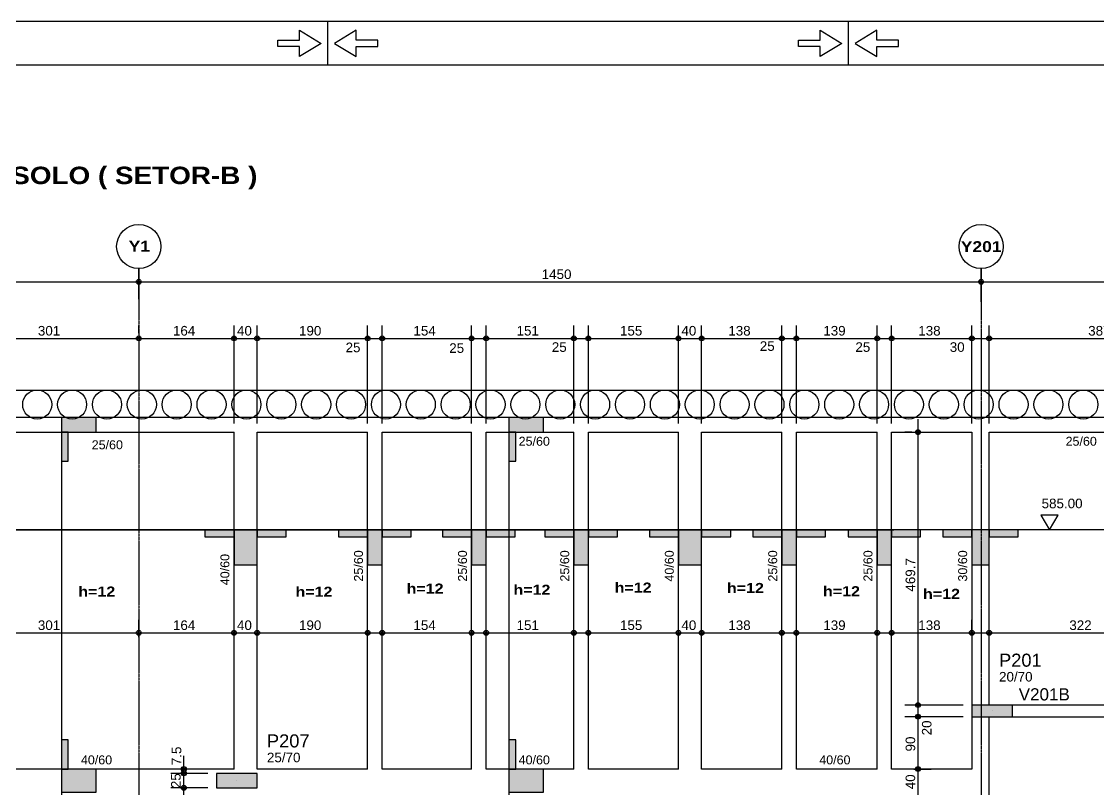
# Model space of a CAD drawing. Extents: x 0 to 13080, y 0 to 6750.
# Drawn here: x 1944 to 3798, y 5429 to 6750 of the extents above; entities that cross this region are included whole.
import ezdxf

# ---------------------------------------------------------------- set-up
doc = ezdxf.new("R2010")
doc.units = 0
doc.header["$MEASUREMENT"] = 0
doc.linetypes.add('ESTILO_TQS_0007', pattern=[2.1, 1.5, -0.2, 0.2, -0.2])
for name, color, linetype in [('MTH-179', 1, 'CONTINUOUS'), ('MTH-202', 1, 'CONTINUOUS'), ('MTH-224', 4, 'CONTINUOUS'), ('MTH-230', 1, 'CONTINUOUS'), ('MTH-242', 1, 'CONTINUOUS'), ('MTH-COTAS7', 31, 'CONTINUOUS'), ('MTH-DIM-PILAR', 3, 'CONTINUOUS'), ('MTH-DIM-VIGA', 3, 'CONTINUOUS'), ('MTH-EIXO-214', 4, 'CONTINUOUS'), ('MTH-EIXO-215', 1, 'CONTINUOUS'), ('MTH-FACE-VIGA', 7, 'CONTINUOUS'), ('MTH-LINHA-SEÇÃO', 16, 'CONTINUOUS'), ('MTH-MARGEM', 5, 'CONTINUOUS'), ('MTH-PILAR-SEGUE', 5, 'CONTINUOUS'), ('MTH-SIMB_COTA', 3, 'CONTINUOUS'), ('MTH-SOMBRA21', 150, 'CONTINUOUS'), ('MTH-SOMBRA25', 253, 'CONTINUOUS'), ('MTH-TIT1-VIGA', 5, 'CONTINUOUS'), ('MTH-TXT', 4, 'CONTINUOUS'), ('MTH-TXT-NEGRITO', 5, 'CONTINUOUS')]:
    doc.layers.add(name, color=color, linetype=linetype)
doc.styles.add('TQS_ARIAL', font='arial.ttf')
doc.styles.add('TQS_ARIAL_BLACK', font='ariblk.ttf')

msp = doc.modelspace()

# ---------------------------------------------------------------- linework, layer by layer
at = {"layer": 'MTH-179', "linetype": 'Continuous'}
for p, q in [((13080.004952, 6750.003475), (0.004952, 6750.003475)), ((2471.254952, 6675.003475), (2471.254952, 6750.003475)), ((3367.504952, 6675.003475), (3367.504952, 6750.003475))]:
    msp.add_line(p, q, dxfattribs=at)
for points in [[(2460.003853, 6712.503475), (2422.503853, 6690.003475), (2422.503853, 6706.878475), (2385.003853, 6706.878475), (2385.003853, 6718.128475), (2422.503853, 6718.128475), (2422.503853, 6735.003475), (2460.003853, 6712.503475)], [(2482.503853, 6712.503475), (2520.003853, 6690.003475), (2520.003853, 6706.878475), (2557.503853, 6706.878475), (2557.503853, 6718.128475), (2520.003853, 6718.128475), (2520.003853, 6735.003475), (2482.503853, 6712.503475)], [(3356.253853, 6712.503475), (3318.753853, 6690.003475), (3318.753853, 6706.878475), (3281.253853, 6706.878475), (3281.253853, 6718.128475), (3318.753853, 6718.128475), (3318.753853, 6735.003475), (3356.253853, 6712.503475)], [(3378.753853, 6712.503475), (3416.253853, 6690.003475), (3416.253853, 6706.878475), (3453.753853, 6706.878475), (3453.753853, 6718.128475), (3416.253853, 6718.128475), (3416.253853, 6735.003475), (3378.753853, 6712.503475)]]:
    msp.add_lwpolyline(points, dxfattribs=at)
at = {"layer": 'MTH-224', "linetype": 'Continuous'}
msp.add_lwpolyline([(3698.835664, 5900.757268), (3713.558168, 5875.257268), (3728.28058, 5900.757268), (3698.835664, 5900.757268)], dxfattribs=at)
at = {"layer": 'MTH-230', "linetype": 'Continuous'}
for centre in [(2145.782195, 6362.951479), (3595.782195, 6362.951479)]:
    msp.add_circle(centre, 38, dxfattribs=at)
at = {"layer": 'MTH-242', "linetype": 'Continuous'}
for p, q in [((3614.783294, 5563.718199), (3614.783294, 5563.718199)), ((3614.783294, 5563.718165), (3614.783294, 5563.718165)), ((2314.783294, 5443.718199), (2314.783294, 5443.718199)), ((2314.783294, 5443.718165), (2314.783294, 5443.718165))]:
    msp.add_line(p, q, dxfattribs=at)
at = {"layer": 'MTH-COTAS7', "linetype": 'Continuous'}
for p, q in [((2145.782195, 6272.284354), (2145.782195, 6324.451479)), ((2145.782195, 6272.284354), (2145.782195, 6324.451479)), ((3595.782195, 6267.73445), (3595.782195, 6324.451479)), ((3595.782195, 6267.73445), (3595.782195, 6324.451479)), ((1263.262717, 6301.951479), (2168.282195, 6301.951479)), ((2123.282195, 6301.951479), (3618.282195, 6301.951479)), ((3573.282195, 6301.951479), (4571.282195, 6301.951479)), ((2145.782195, 6213.757172), (2145.782195, 6227.203221)), ((2145.782195, 6213.757172), (2145.782195, 6227.203221)), ((2309.783294, 6058.395893), (2309.783294, 6227.203221)), ((2309.783294, 6058.395893), (2309.783294, 6227.203221)), ((2349.783294, 6058.395893), (2349.783294, 6227.203221)), ((2349.783294, 6058.395893), (2349.783294, 6227.203221)), ((2539.782865, 6058.395893), (2539.782865, 6227.203221)), ((2539.782865, 6058.395893), (2539.782865, 6227.203221)), ((2564.782865, 6058.395893), (2564.782865, 6227.203221)), ((2564.782865, 6058.395893), (2564.782865, 6227.203221)), ((2718.783294, 6058.395893), (2718.783294, 6227.203221)), ((2718.783294, 6058.395893), (2718.783294, 6227.203221)), ((2743.783294, 6058.395893), (2743.783294, 6227.203221)), ((2743.783294, 6058.395893), (2743.783294, 6227.203221)), ((2894.783294, 6058.395893), (2894.783294, 6227.203221)), ((2894.783294, 6058.395893), (2894.783294, 6227.203221)), ((2919.783294, 6058.395893), (2919.783294, 6227.203221)), ((2919.783294, 6058.395893), (2919.783294, 6227.203221)), ((3074.783294, 6058.395893), (3074.783294, 6227.203221)), ((3074.783294, 6058.395893), (3074.783294, 6227.203221)), ((3114.783294, 6058.395893), (3114.783294, 6227.203221)), ((3114.783294, 6058.395893), (3114.783294, 6227.203221)), ((3252.783294, 6058.395893), (3252.783294, 6227.203221)), ((3252.783294, 6058.395893), (3252.783294, 6227.203221)), ((3277.783294, 6058.395893), (3277.783294, 6227.203221)), ((3277.783294, 6058.395893), (3277.783294, 6227.203221)), ((3416.783294, 6058.395893), (3416.783294, 6227.203221)), ((3416.783294, 6058.395893), (3416.783294, 6227.203221)), ((3441.783294, 6058.395893), (3441.783294, 6227.203221)), ((3441.783294, 6058.395893), (3441.783294, 6227.203221)), ((3579.783294, 6058.395893), (3579.783294, 6227.203221)), ((3579.783294, 6058.395893), (3579.783294, 6227.203221)), ((3609.783294, 6058.395893), (3609.783294, 6227.203221)), ((3609.783294, 6058.395893), (3609.783294, 6227.203221)), ((1822.282865, 6204.703221), (2168.282195, 6204.703221)), ((2123.282195, 6204.703221), (2332.283294, 6204.703221)), ((2287.283294, 6204.703221), (2372.283294, 6204.703221)), ((2327.283294, 6204.703221), (2562.282865, 6204.703221)), ((2517.282865, 6204.703221), (2587.282865, 6204.703221)), ((2542.282865, 6204.703221), (2741.283294, 6204.703221)), ((2696.283294, 6204.703221), (2766.283294, 6204.703221)), ((2721.283294, 6204.703221), (2917.283294, 6204.703221)), ((2872.283294, 6204.703221), (2942.283294, 6204.703221)), ((2897.283294, 6204.703221), (3097.283294, 6204.703221)), ((3052.283294, 6204.703221), (3137.283294, 6204.703221)), ((3092.283294, 6204.703221), (3275.283294, 6204.703221)), ((3230.283294, 6204.703221), (3300.283294, 6204.703221)), ((3255.283294, 6204.703221), (3439.283294, 6204.703221)), ((3394.283294, 6204.703221), (3464.283294, 6204.703221)), ((3419.283294, 6204.703221), (3602.283294, 6204.703221)), ((3557.283294, 6204.703221), (3632.283294, 6204.703221)), ((3587.283294, 6204.703221), (4019.265118, 6204.703221)), ((3487.28235, 5551.218199), (3487.28235, 6065.895893)), ((3476.440549, 6043.395893), (3464.78235, 6043.395893)), ((2145.782195, 5690.651943), (2145.782195, 5720.468199)), ((2145.782195, 5690.651943), (2145.782195, 5720.468199)), ((2309.783294, 5690.18311), (2309.783294, 5720.468199)), ((2309.783294, 5690.18311), (2309.783294, 5720.468199)), ((2349.783294, 5688.776612), (2349.783294, 5720.468199)), ((2349.783294, 5688.776612), (2349.783294, 5720.468199)), ((2539.782865, 5679.399959), (2539.782865, 5720.468199)), ((2564.782865, 5682.681788), (2564.782865, 5720.468199)), ((2718.783294, 5681.75648), (2718.783294, 5720.468199)), ((2743.783294, 5686.789457), (2743.783294, 5720.468199)), ((2894.783294, 5689.809242), (2894.783294, 5720.468199)), ((2919.783294, 5687.292754), (2919.783294, 5720.468199)), ((3074.783294, 5679.74329), (3074.783294, 5720.468199)), ((3074.783294, 5679.74329), (3074.783294, 5720.468199)), ((3114.783294, 5684.776266), (3114.783294, 5720.468199)), ((3114.783294, 5684.776266), (3114.783294, 5720.468199)), ((3252.783294, 5691.555685), (3252.783294, 5720.468199)), ((3277.783294, 5691.555685), (3277.783294, 5720.468199)), ((3416.783294, 5691.555685), (3416.783294, 5720.468199)), ((3441.783294, 5691.555685), (3441.783294, 5720.468199)), ((3579.783294, 5698.123079), (3579.783294, 5720.468199)), ((3609.783294, 5661.594625), (3609.783294, 5720.468199)), ((1822.282865, 5697.968199), (2168.282195, 5697.968199)), ((2123.282195, 5697.968199), (2332.283294, 5697.968199)), ((2287.283294, 5697.968199), (2372.283294, 5697.968199)), ((2327.283294, 5697.968199), (2562.282865, 5697.968199)), ((2542.282865, 5697.968199), (2741.283294, 5697.968199)), ((2721.283294, 5697.968199), (2917.283294, 5697.968199)), ((2897.283294, 5697.968199), (3097.283294, 5697.968199)), ((3052.283294, 5697.968199), (3137.283294, 5697.968199)), ((3092.283294, 5697.968199), (3275.283294, 5697.968199)), ((3255.283294, 5697.968199), (3439.283294, 5697.968199)), ((3419.283294, 5697.968199), (3602.283294, 5697.968199)), ((3587.283294, 5697.968199), (3954.265118, 5697.968199)), ((3487.28235, 5531.218199), (3487.28235, 5596.218199)), ((3564.783294, 5573.718199), (3464.78235, 5573.718199)), ((3564.783294, 5573.718199), (3464.78235, 5573.718199)), ((3487.28235, 5441.218199), (3487.28235, 5576.218199)), ((3564.783294, 5553.718199), (3464.78235, 5553.718199)), ((3564.783294, 5553.718199), (3464.78235, 5553.718199)), ((2223.440564, 5433.718199), (2223.440564, 5486.218199)), ((2223.440564, 5408.718199), (2223.440564, 5478.718199)), ((3487.28235, 5401.218199), (3487.28235, 5486.218199)), ((2264.783294, 5463.718199), (2200.940564, 5463.718199)), ((2264.783294, 5456.218199), (2200.940564, 5456.218199)), ((2264.783294, 5456.218199), (2200.940564, 5456.218199)), ((2223.440564, 5401.218199), (2223.440564, 5453.718199)), ((3564.783294, 5463.718199), (3464.78235, 5463.718199)), ((3479.78235, 5463.718199), (3509.78235, 5463.718199)), ((3487.28235, 4941.218199), (3487.28235, 5446.218199)), ((2264.783294, 5431.218199), (2200.940564, 5431.218199)), ((2264.783294, 5431.218199), (2200.940564, 5431.218199))]:
    msp.add_line(p, q, dxfattribs=at)
at = {"layer": 'MTH-EIXO-214', "linetype": 'ESTILO_TQS_0007'}
for p, q in [((2145.782195, 6324.951479), (2145.782195, 517.214632)), ((3595.782195, 6324.951479), (3595.782195, 517.214632))]:
    msp.add_line(p, q, dxfattribs=at)
at = {"layer": 'MTH-EIXO-215', "linetype": 'Continuous'}
msp.add_line((1285.761959, 6115.869878), (6437.761474, 6115.869878), dxfattribs=at)
at = {"layer": 'MTH-FACE-VIGA', "linetype": 'Continuous'}
for p, q in [((6390.261497, 6068.395893), (1333.760919, 6068.395893)), ((1844.782865, 6043.395893), (2309.783294, 6043.395893)), ((2309.783294, 5463.718199), (2309.783294, 6043.395893)), ((2349.783294, 5463.718199), (2349.783294, 6043.395893)), ((2349.783294, 6043.395893), (2539.782865, 6043.395893)), ((2539.782865, 5463.718199), (2539.782865, 6043.395893)), ((2564.782865, 5463.718199), (2564.782865, 6043.395893)), ((2564.782865, 6043.395893), (2718.783294, 6043.395893)), ((2718.783294, 5463.718199), (2718.783294, 6043.395893)), ((2743.783294, 5463.718199), (2743.783294, 6043.395893)), ((2743.783294, 6043.395893), (2894.783294, 6043.395893)), ((2894.783294, 5463.718199), (2894.783294, 6043.395893)), ((2919.783294, 5463.718199), (2919.783294, 6043.395893)), ((2919.783294, 6043.395893), (3074.783294, 6043.395893)), ((3074.783294, 5463.718199), (3074.783294, 6043.395893)), ((3114.783294, 5463.718199), (3114.783294, 6043.395893)), ((3114.783294, 6043.395893), (3252.783294, 6043.395893)), ((3252.783294, 5463.718199), (3252.783294, 6043.395893)), ((3277.783294, 5463.718199), (3277.783294, 6043.395893)), ((3277.783294, 6043.395893), (3416.783294, 6043.395893)), ((3416.783294, 5463.718199), (3416.783294, 6043.395893)), ((3441.783294, 5463.718199), (3441.783294, 6043.395893)), ((3441.783294, 6043.395893), (3579.783294, 6043.395893)), ((3609.783294, 6043.395893), (3996.765118, 6043.395893))]:
    msp.add_line(p, q, dxfattribs=at)
for points in [[(3579.783294, 6043.395893), (3579.783294, 5573.718199)], [(3609.783294, 5573.718199), (3609.783294, 6043.395893)], [(3944.265118, 5573.718199), (3649.783294, 5573.718199)], [(3579.783294, 5553.718199), (3579.783294, 5463.718199)], [(3609.783294, 5443.718199), (3609.783294, 5553.718199)], [(3649.783294, 5553.718199), (3931.765118, 5553.718199)], [(2309.783294, 5463.718199), (1844.782865, 5463.718199)], [(2539.782865, 5463.718199), (2349.783294, 5463.718199)], [(2718.783294, 5463.718199), (2564.782865, 5463.718199)], [(2894.783294, 5463.718199), (2743.783294, 5463.718199)], [(3074.783294, 5463.718199), (2919.783294, 5463.718199)], [(3252.783294, 5463.718199), (3114.783294, 5463.718199)], [(3416.783294, 5463.718199), (3277.783294, 5463.718199)], [(3579.783294, 5463.718199), (3441.783294, 5463.718199)], [(3609.783294, 4963.718199), (3609.783294, 5443.718199)]]:
    msp.add_lwpolyline(points, dxfattribs=at)
for centre in [(1971.022033, 6090.894821), (2031.045702, 6090.894821), (2091.069371, 6090.894821), (2151.09304, 6090.894821), (2211.116709, 6090.894821), (2271.140378, 6090.894821), (2331.164047, 6090.894821), (2391.187717, 6090.894821), (2451.211386, 6090.894821), (2511.235055, 6090.894821), (2571.258724, 6090.894821), (2631.282393, 6090.894821), (2691.306062, 6090.894821), (2751.329731, 6090.894821), (2811.3534, 6090.894821), (2871.377069, 6090.894821), (2931.400738, 6090.894821), (2991.424407, 6090.894821), (3051.448076, 6090.894821), (3111.471745, 6090.894821), (3171.495414, 6090.894821), (3231.519083, 6090.894821), (3291.542752, 6090.894821), (3351.566421, 6090.894821), (3411.59009, 6090.894821), (3471.613759, 6090.894821), (3531.637428, 6090.894821), (3591.661097, 6090.894821), (3651.684766, 6090.894821), (3711.708435, 6090.894821), (3771.732104, 6090.894821)]:
    msp.add_circle(centre, 25, dxfattribs=at)
at = {"layer": 'MTH-LINHA-SEÇÃO', "linetype": 'Continuous'}
for p, q in [((2012.563061, 6068.395893), (2012.563061, 757.408109)), ((2782.768955, 6068.395893), (2782.768955, 785.505044)), ((1333.760919, 5875.257268), (3445.743172, 5875.257268)), ((6390.261497, 5875.257268), (1348.760919, 5875.257268))]:
    msp.add_line(p, q, dxfattribs=at)
for points in [[(2012.563061, 6068.395893), (2012.563061, 6043.395893), (2072.563061, 6043.395893), (2072.563061, 6068.395893), (2012.563061, 6068.395893)], [(2782.768955, 6068.395893), (2782.768955, 6043.395893), (2842.768955, 6043.395893), (2842.768955, 6068.395893), (2782.768955, 6068.395893)], [(2024.563061, 6043.395893), (2012.563061, 6043.395893), (2012.563061, 5993.395893), (2024.563061, 5993.395893), (2024.563061, 6043.395893)], [(2794.768955, 6043.395893), (2782.768955, 6043.395893), (2782.768955, 5993.395893), (2794.768955, 5993.395893), (2794.768955, 6043.395893)], [(2309.783294, 5863.257268), (2309.783294, 5875.257268), (2259.783294, 5875.257268), (2259.783294, 5863.257268), (2309.783294, 5863.257268)], [(2349.783294, 5875.257268), (2309.783294, 5875.257268), (2309.783294, 5815.257268), (2349.783294, 5815.257268), (2349.783294, 5875.257268)], [(2399.783294, 5863.257268), (2399.783294, 5875.257268), (2349.783294, 5875.257268), (2349.783294, 5863.257268), (2399.783294, 5863.257268)], [(2539.782865, 5863.257268), (2539.782865, 5875.257268), (2489.782865, 5875.257268), (2489.782865, 5863.257268), (2539.782865, 5863.257268)], [(2564.782865, 5875.257268), (2539.782865, 5875.257268), (2539.782865, 5815.257268), (2564.782865, 5815.257268), (2564.782865, 5875.257268)], [(2614.782865, 5863.257268), (2614.782865, 5875.257268), (2564.782865, 5875.257268), (2564.782865, 5863.257268), (2614.782865, 5863.257268)], [(2718.783294, 5863.257268), (2718.783294, 5875.257268), (2668.783294, 5875.257268), (2668.783294, 5863.257268), (2718.783294, 5863.257268)], [(2743.783294, 5875.257268), (2718.783294, 5875.257268), (2718.783294, 5815.257268), (2743.783294, 5815.257268), (2743.783294, 5875.257268)], [(2793.783294, 5863.257268), (2793.783294, 5875.257268), (2743.783294, 5875.257268), (2743.783294, 5863.257268), (2793.783294, 5863.257268)], [(2894.783294, 5863.257268), (2894.783294, 5875.257268), (2844.783294, 5875.257268), (2844.783294, 5863.257268), (2894.783294, 5863.257268)], [(2919.783294, 5875.257268), (2894.783294, 5875.257268), (2894.783294, 5815.257268), (2919.783294, 5815.257268), (2919.783294, 5875.257268)], [(2969.783294, 5863.257268), (2969.783294, 5875.257268), (2919.783294, 5875.257268), (2919.783294, 5863.257268), (2969.783294, 5863.257268)], [(3074.783294, 5863.257268), (3074.783294, 5875.257268), (3024.783294, 5875.257268), (3024.783294, 5863.257268), (3074.783294, 5863.257268)], [(3114.783294, 5875.257268), (3074.783294, 5875.257268), (3074.783294, 5815.257268), (3114.783294, 5815.257268), (3114.783294, 5875.257268)], [(3164.783294, 5863.257268), (3164.783294, 5875.257268), (3114.783294, 5875.257268), (3114.783294, 5863.257268), (3164.783294, 5863.257268)], [(3252.783294, 5863.257268), (3252.783294, 5875.257268), (3202.783294, 5875.257268), (3202.783294, 5863.257268), (3252.783294, 5863.257268)], [(3277.783294, 5875.257268), (3252.783294, 5875.257268), (3252.783294, 5815.257268), (3277.783294, 5815.257268), (3277.783294, 5875.257268)], [(3327.783294, 5863.257268), (3327.783294, 5875.257268), (3277.783294, 5875.257268), (3277.783294, 5863.257268), (3327.783294, 5863.257268)], [(3416.783294, 5863.257268), (3416.783294, 5875.257268), (3366.783294, 5875.257268), (3366.783294, 5863.257268), (3416.783294, 5863.257268)], [(3441.783294, 5875.257268), (3416.783294, 5875.257268), (3416.783294, 5815.257268), (3441.783294, 5815.257268), (3441.783294, 5875.257268)], [(3491.783294, 5863.257268), (3491.783294, 5875.257268), (3441.783294, 5875.257268), (3441.783294, 5863.257268), (3491.783294, 5863.257268)], [(3579.783294, 5863.257268), (3579.783294, 5875.257268), (3529.783294, 5875.257268), (3529.783294, 5863.257268), (3579.783294, 5863.257268)], [(3609.783294, 5875.257268), (3579.783294, 5875.257268), (3579.783294, 5815.257268), (3609.783294, 5815.257268), (3609.783294, 5875.257268)], [(3659.783294, 5863.257268), (3659.783294, 5875.257268), (3609.783294, 5875.257268), (3609.783294, 5863.257268), (3659.783294, 5863.257268)], [(2024.563061, 5513.718199), (2012.563061, 5513.718199), (2012.563061, 5463.718199), (2024.563061, 5463.718199), (2024.563061, 5513.718199)], [(2794.768955, 5513.718199), (2782.768955, 5513.718199), (2782.768955, 5463.718199), (2794.768955, 5463.718199), (2794.768955, 5513.718199)], [(2012.563061, 5463.718199), (2012.563061, 5423.718199), (2072.563061, 5423.718199), (2072.563061, 5463.718199), (2012.563061, 5463.718199)], [(2782.768955, 5463.718199), (2782.768955, 5423.718199), (2842.768955, 5423.718199), (2842.768955, 5463.718199), (2782.768955, 5463.718199)]]:
    msp.add_lwpolyline(points, dxfattribs=at)
at = {"layer": 'MTH-MARGEM', "linetype": 'Continuous'}
msp.add_line((13005.004952, 6675.003475), (262.504952, 6675.003475), dxfattribs=at)
at = {"layer": 'MTH-PILAR-SEGUE', "linetype": 'Continuous'}
for points in [[(3649.783294, 5553.718199), (3649.783294, 5573.718199), (3579.783294, 5573.718199), (3579.783294, 5553.718199), (3649.783294, 5553.718199)], [(2349.783294, 5431.218199), (2349.783294, 5456.218199), (2279.783294, 5456.218199), (2279.783294, 5431.218199), (2349.783294, 5431.218199)]]:
    msp.add_lwpolyline(points, dxfattribs=at)
at = {"layer": 'MTH-SIMB_COTA', "linetype": 'Continuous'}
for centre, radius in [((2145.782195, 6301.951479), 4.200001), ((2145.782195, 6301.951479), 4.200001), ((2145.782195, 6301.951479), 2.1), ((2145.782195, 6301.951479), 2.1), ((3595.782195, 6301.951479), 4.200001), ((3595.782195, 6301.951479), 4.200001), ((3595.782195, 6301.951479), 2.1), ((3595.782195, 6301.951479), 2.1), ((2145.782195, 6204.703221), 4.200001), ((2145.782195, 6204.703221), 4.200001), ((2145.782195, 6204.703221), 2.1), ((2145.782195, 6204.703221), 2.1), ((2309.783294, 6204.703221), 4.200001), ((2309.783294, 6204.703221), 4.200001), ((2309.783294, 6204.703221), 2.1), ((2309.783294, 6204.703221), 2.1), ((2349.783294, 6204.703221), 4.200001), ((2349.783294, 6204.703221), 4.200001), ((2349.783294, 6204.703221), 2.1), ((2349.783294, 6204.703221), 2.1), ((2539.782865, 6204.703221), 4.200001), ((2539.782865, 6204.703221), 4.200001), ((2539.782865, 6204.703221), 2.1), ((2539.782865, 6204.703221), 2.1), ((2564.782865, 6204.703221), 4.200001), ((2564.782865, 6204.703221), 4.200001), ((2564.782865, 6204.703221), 2.1), ((2564.782865, 6204.703221), 2.1), ((2718.783294, 6204.703221), 4.200001), ((2718.783294, 6204.703221), 4.200001), ((2718.783294, 6204.703221), 2.1), ((2718.783294, 6204.703221), 2.1), ((2743.783294, 6204.703221), 4.200001), ((2743.783294, 6204.703221), 4.200001), ((2743.783294, 6204.703221), 2.1), ((2743.783294, 6204.703221), 2.1), ((2894.783294, 6204.703221), 4.200001), ((2894.783294, 6204.703221), 4.200001), ((2894.783294, 6204.703221), 2.1), ((2894.783294, 6204.703221), 2.1), ((2919.783294, 6204.703221), 4.200001), ((2919.783294, 6204.703221), 4.200001), ((2919.783294, 6204.703221), 2.1), ((2919.783294, 6204.703221), 2.1), ((3074.783294, 6204.703221), 4.200001), ((3074.783294, 6204.703221), 4.200001), ((3074.783294, 6204.703221), 2.1), ((3074.783294, 6204.703221), 2.1), ((3114.783294, 6204.703221), 4.200001), ((3114.783294, 6204.703221), 4.200001), ((3114.783294, 6204.703221), 2.1), ((3114.783294, 6204.703221), 2.1), ((3252.783294, 6204.703221), 4.200001), ((3252.783294, 6204.703221), 4.200001), ((3252.783294, 6204.703221), 2.1), ((3252.783294, 6204.703221), 2.1), ((3277.783294, 6204.703221), 4.200001), ((3277.783294, 6204.703221), 4.200001), ((3277.783294, 6204.703221), 2.1), ((3277.783294, 6204.703221), 2.1), ((3416.783294, 6204.703221), 4.200001), ((3416.783294, 6204.703221), 4.200001), ((3416.783294, 6204.703221), 2.1), ((3416.783294, 6204.703221), 2.1), ((3441.783294, 6204.703221), 4.200001), ((3441.783294, 6204.703221), 4.200001), ((3441.783294, 6204.703221), 2.1), ((3441.783294, 6204.703221), 2.1), ((3579.783294, 6204.703221), 4.200001), ((3579.783294, 6204.703221), 4.200001), ((3579.783294, 6204.703221), 2.1), ((3579.783294, 6204.703221), 2.1), ((3609.783294, 6204.703221), 4.200001), ((3609.783294, 6204.703221), 4.200001), ((3609.783294, 6204.703221), 2.1), ((3609.783294, 6204.703221), 2.1), ((3487.28235, 6043.395893), 4.200001), ((3487.28235, 6043.395893), 2.1), ((2145.782195, 5697.968199), 4.200001), ((2145.782195, 5697.968199), 4.200001), ((2145.782195, 5697.968199), 2.1), ((2145.782195, 5697.968199), 2.1), ((2309.783294, 5697.968199), 4.200001), ((2309.783294, 5697.968199), 4.200001), ((2309.783294, 5697.968199), 2.1), ((2309.783294, 5697.968199), 2.1), ((2349.783294, 5697.968199), 4.200001), ((2349.783294, 5697.968199), 4.200001), ((2349.783294, 5697.968199), 2.1), ((2349.783294, 5697.968199), 2.1), ((2539.782865, 5697.968199), 4.200001), ((2539.782865, 5697.968199), 2.1), ((2564.782865, 5697.968199), 4.200001), ((2564.782865, 5697.968199), 2.1), ((2718.783294, 5697.968199), 4.200001), ((2718.783294, 5697.968199), 2.1), ((2743.783294, 5697.968199), 4.200001), ((2743.783294, 5697.968199), 2.1), ((2894.783294, 5697.968199), 4.200001), ((2894.783294, 5697.968199), 2.1), ((2919.783294, 5697.968199), 4.200001), ((2919.783294, 5697.968199), 2.1), ((3074.783294, 5697.968199), 4.200001), ((3074.783294, 5697.968199), 4.200001), ((3074.783294, 5697.968199), 2.1), ((3074.783294, 5697.968199), 2.1), ((3114.783294, 5697.968199), 4.200001), ((3114.783294, 5697.968199), 4.200001), ((3114.783294, 5697.968199), 2.1), ((3114.783294, 5697.968199), 2.1), ((3252.783294, 5697.968199), 4.200001), ((3252.783294, 5697.968199), 2.1), ((3277.783294, 5697.968199), 4.200001), ((3277.783294, 5697.968199), 2.1), ((3416.783294, 5697.968199), 4.200001), ((3416.783294, 5697.968199), 2.1), ((3441.783294, 5697.968199), 4.200001), ((3441.783294, 5697.968199), 2.1), ((3579.783294, 5697.968199), 4.200001), ((3579.783294, 5697.968199), 2.1), ((3609.783294, 5697.968199), 4.200001), ((3609.783294, 5697.968199), 2.1), ((3487.28235, 5573.718199), 4.200001), ((3487.28235, 5573.718199), 4.200001), ((3487.28235, 5573.718199), 2.1), ((3487.28235, 5573.718199), 2.1), ((3487.28235, 5553.718199), 4.200001), ((3487.28235, 5553.718199), 4.200001), ((3487.28235, 5553.718199), 2.1), ((3487.28235, 5553.718199), 2.1), ((2223.440564, 5463.718199), 4.200001), ((2223.440564, 5456.218199), 4.200001), ((2223.440564, 5456.218199), 4.200001), ((2223.440564, 5463.718199), 2.1), ((2223.440564, 5456.218199), 2.1), ((2223.440564, 5456.218199), 2.1), ((3487.28235, 5463.718199), 4.200001), ((3487.28235, 5463.718199), 4.200001), ((3487.28235, 5463.718199), 2.1), ((3487.28235, 5463.718199), 2.1), ((2223.440564, 5431.218199), 4.200001), ((2223.440564, 5431.218199), 4.200001), ((2223.440564, 5431.218199), 2.1), ((2223.440564, 5431.218199), 2.1)]:
    msp.add_circle(centre, radius, dxfattribs=at)
at = {"layer": 'MTH-SOMBRA21', "linetype": 'Continuous'}
for points in [[(2012.563061, 6068.395893), (2012.563061, 6043.395893), (2072.563061, 6043.395893)], [(2012.563061, 6068.395893), (2072.563061, 6043.395893), (2072.563061, 6068.395893)], [(2012.563061, 6068.395893), (2072.563061, 6068.395893), (2012.563061, 6068.395893)], [(2782.768955, 6068.395893), (2782.768955, 6043.395893), (2842.768955, 6043.395893)], [(2782.768955, 6068.395893), (2842.768955, 6043.395893), (2842.768955, 6068.395893)], [(2782.768955, 6068.395893), (2842.768955, 6068.395893), (2782.768955, 6068.395893)], [(2024.563061, 6043.395893), (2012.563061, 6043.395893), (2012.563061, 5993.395893)], [(2024.563061, 6043.395893), (2012.563061, 5993.395893), (2024.563061, 5993.395893)], [(2024.563061, 6043.395893), (2024.563061, 5993.395893), (2024.563061, 6043.395893)], [(2794.768955, 6043.395893), (2782.768955, 6043.395893), (2782.768955, 5993.395893)], [(2794.768955, 6043.395893), (2782.768955, 5993.395893), (2794.768955, 5993.395893)], [(2794.768955, 6043.395893), (2794.768955, 5993.395893), (2794.768955, 6043.395893)], [(2309.783294, 5863.257268), (2309.783294, 5875.257268), (2259.783294, 5875.257268)], [(2309.783294, 5863.257268), (2259.783294, 5875.257268), (2259.783294, 5863.257268)], [(2309.783294, 5863.257268), (2259.783294, 5863.257268), (2309.783294, 5863.257268)], [(2349.783294, 5875.257268), (2309.783294, 5875.257268), (2309.783294, 5815.257268)], [(2349.783294, 5875.257268), (2309.783294, 5815.257268), (2349.783294, 5815.257268)], [(2399.783294, 5863.257268), (2399.783294, 5875.257268), (2349.783294, 5875.257268)], [(2399.783294, 5863.257268), (2349.783294, 5875.257268), (2349.783294, 5863.257268)], [(2349.783294, 5875.257268), (2349.783294, 5815.257268), (2349.783294, 5875.257268)], [(2399.783294, 5863.257268), (2349.783294, 5863.257268), (2399.783294, 5863.257268)], [(2539.782865, 5863.257268), (2539.782865, 5875.257268), (2489.782865, 5875.257268)], [(2539.782865, 5863.257268), (2489.782865, 5875.257268), (2489.782865, 5863.257268)], [(2539.782865, 5863.257268), (2489.782865, 5863.257268), (2539.782865, 5863.257268)], [(2564.782865, 5875.257268), (2539.782865, 5875.257268), (2539.782865, 5815.257268)], [(2564.782865, 5875.257268), (2539.782865, 5815.257268), (2564.782865, 5815.257268)], [(2614.782865, 5863.257268), (2614.782865, 5875.257268), (2564.782865, 5875.257268)], [(2614.782865, 5863.257268), (2564.782865, 5875.257268), (2564.782865, 5863.257268)], [(2564.782865, 5875.257268), (2564.782865, 5815.257268), (2564.782865, 5875.257268)], [(2614.782865, 5863.257268), (2564.782865, 5863.257268), (2614.782865, 5863.257268)], [(2718.783294, 5863.257268), (2718.783294, 5875.257268), (2668.783294, 5875.257268)], [(2718.783294, 5863.257268), (2668.783294, 5875.257268), (2668.783294, 5863.257268)], [(2718.783294, 5863.257268), (2668.783294, 5863.257268), (2718.783294, 5863.257268)], [(2743.783294, 5875.257268), (2718.783294, 5875.257268), (2718.783294, 5815.257268)], [(2743.783294, 5875.257268), (2718.783294, 5815.257268), (2743.783294, 5815.257268)], [(2793.783294, 5863.257268), (2793.783294, 5875.257268), (2743.783294, 5875.257268)], [(2793.783294, 5863.257268), (2743.783294, 5875.257268), (2743.783294, 5863.257268)], [(2743.783294, 5875.257268), (2743.783294, 5815.257268), (2743.783294, 5875.257268)], [(2793.783294, 5863.257268), (2743.783294, 5863.257268), (2793.783294, 5863.257268)], [(2894.783294, 5863.257268), (2894.783294, 5875.257268), (2844.783294, 5875.257268)], [(2894.783294, 5863.257268), (2844.783294, 5875.257268), (2844.783294, 5863.257268)], [(2894.783294, 5863.257268), (2844.783294, 5863.257268), (2894.783294, 5863.257268)], [(2919.783294, 5875.257268), (2894.783294, 5875.257268), (2894.783294, 5815.257268)], [(2919.783294, 5875.257268), (2894.783294, 5815.257268), (2919.783294, 5815.257268)], [(2969.783294, 5863.257268), (2969.783294, 5875.257268), (2919.783294, 5875.257268)], [(2969.783294, 5863.257268), (2919.783294, 5875.257268), (2919.783294, 5863.257268)], [(2919.783294, 5875.257268), (2919.783294, 5815.257268), (2919.783294, 5875.257268)], [(2969.783294, 5863.257268), (2919.783294, 5863.257268), (2969.783294, 5863.257268)], [(3074.783294, 5863.257268), (3074.783294, 5875.257268), (3024.783294, 5875.257268)], [(3074.783294, 5863.257268), (3024.783294, 5875.257268), (3024.783294, 5863.257268)], [(3074.783294, 5863.257268), (3024.783294, 5863.257268), (3074.783294, 5863.257268)], [(3114.783294, 5875.257268), (3074.783294, 5875.257268), (3074.783294, 5815.257268)], [(3114.783294, 5875.257268), (3074.783294, 5815.257268), (3114.783294, 5815.257268)], [(3164.783294, 5863.257268), (3164.783294, 5875.257268), (3114.783294, 5875.257268)], [(3164.783294, 5863.257268), (3114.783294, 5875.257268), (3114.783294, 5863.257268)], [(3114.783294, 5875.257268), (3114.783294, 5815.257268), (3114.783294, 5875.257268)], [(3164.783294, 5863.257268), (3114.783294, 5863.257268), (3164.783294, 5863.257268)], [(3252.783294, 5863.257268), (3252.783294, 5875.257268), (3202.783294, 5875.257268)], [(3252.783294, 5863.257268), (3202.783294, 5875.257268), (3202.783294, 5863.257268)], [(3252.783294, 5863.257268), (3202.783294, 5863.257268), (3252.783294, 5863.257268)], [(3277.783294, 5875.257268), (3252.783294, 5875.257268), (3252.783294, 5815.257268)], [(3277.783294, 5875.257268), (3252.783294, 5815.257268), (3277.783294, 5815.257268)], [(3327.783294, 5863.257268), (3327.783294, 5875.257268), (3277.783294, 5875.257268)], [(3327.783294, 5863.257268), (3277.783294, 5875.257268), (3277.783294, 5863.257268)], [(3277.783294, 5875.257268), (3277.783294, 5815.257268), (3277.783294, 5875.257268)], [(3327.783294, 5863.257268), (3277.783294, 5863.257268), (3327.783294, 5863.257268)], [(3416.783294, 5863.257268), (3416.783294, 5875.257268), (3366.783294, 5875.257268)], [(3416.783294, 5863.257268), (3366.783294, 5875.257268), (3366.783294, 5863.257268)], [(3416.783294, 5863.257268), (3366.783294, 5863.257268), (3416.783294, 5863.257268)], [(3441.783294, 5875.257268), (3416.783294, 5875.257268), (3416.783294, 5815.257268)], [(3441.783294, 5875.257268), (3416.783294, 5815.257268), (3441.783294, 5815.257268)], [(3491.783294, 5863.257268), (3491.783294, 5875.257268), (3441.783294, 5875.257268)], [(3491.783294, 5863.257268), (3441.783294, 5875.257268), (3441.783294, 5863.257268)], [(3441.783294, 5875.257268), (3441.783294, 5815.257268), (3441.783294, 5875.257268)], [(3491.783294, 5863.257268), (3441.783294, 5863.257268), (3491.783294, 5863.257268)], [(3579.783294, 5863.257268), (3579.783294, 5875.257268), (3529.783294, 5875.257268)], [(3579.783294, 5863.257268), (3529.783294, 5875.257268), (3529.783294, 5863.257268)], [(3579.783294, 5863.257268), (3529.783294, 5863.257268), (3579.783294, 5863.257268)], [(3609.783294, 5875.257268), (3579.783294, 5875.257268), (3579.783294, 5815.257268)], [(3609.783294, 5875.257268), (3579.783294, 5815.257268), (3609.783294, 5815.257268)], [(3659.783294, 5863.257268), (3659.783294, 5875.257268), (3609.783294, 5875.257268)], [(3659.783294, 5863.257268), (3609.783294, 5875.257268), (3609.783294, 5863.257268)], [(3609.783294, 5875.257268), (3609.783294, 5815.257268), (3609.783294, 5875.257268)], [(3659.783294, 5863.257268), (3609.783294, 5863.257268), (3659.783294, 5863.257268)], [(2024.563061, 5513.718199), (2012.563061, 5513.718199), (2012.563061, 5463.718199)], [(2024.563061, 5513.718199), (2012.563061, 5463.718199), (2024.563061, 5463.718199)], [(2024.563061, 5513.718199), (2024.563061, 5463.718199), (2024.563061, 5513.718199)], [(2794.768955, 5513.718199), (2782.768955, 5513.718199), (2782.768955, 5463.718199)], [(2794.768955, 5513.718199), (2782.768955, 5463.718199), (2794.768955, 5463.718199)], [(2794.768955, 5513.718199), (2794.768955, 5463.718199), (2794.768955, 5513.718199)], [(2012.563061, 5463.718199), (2012.563061, 5423.718199), (2072.563061, 5423.718199)], [(2012.563061, 5463.718199), (2072.563061, 5423.718199), (2072.563061, 5463.718199)], [(2012.563061, 5463.718199), (2072.563061, 5463.718199), (2012.563061, 5463.718199)], [(2782.768955, 5463.718199), (2782.768955, 5423.718199), (2842.768955, 5423.718199)], [(2782.768955, 5463.718199), (2842.768955, 5423.718199), (2842.768955, 5463.718199)], [(2782.768955, 5463.718199), (2842.768955, 5463.718199), (2782.768955, 5463.718199)]]:
    msp.add_solid(points, dxfattribs=at)
at = {"layer": 'MTH-SOMBRA25', "linetype": 'Continuous'}
for points in [[(3649.783294, 5553.718199), (3649.783294, 5573.718199), (3579.783294, 5573.718199)], [(3649.783294, 5553.718199), (3579.783294, 5573.718199), (3579.783294, 5553.718199)], [(3649.783294, 5553.718199), (3579.783294, 5553.718199), (3649.783294, 5553.718199)], [(2349.783294, 5431.218199), (2349.783294, 5456.218199), (2279.783294, 5456.218199)], [(2349.783294, 5431.218199), (2279.783294, 5456.218199), (2279.783294, 5431.218199)], [(2349.783294, 5431.218199), (2279.783294, 5431.218199), (2349.783294, 5431.218199)]]:
    msp.add_solid(points, dxfattribs=at)

# ---------------------------------------------------------------- texts
at = {"layer": 'MTH-202', "linetype": 'Continuous', "style": 'TQS_ARIAL'}
for s, p in [('P201', (3626.71733, 5639.726312)), ('P207', (2366.475532, 5500.821403))]:
    msp.add_text(s, height=22.5, dxfattribs=at).set_placement(p)
at = {"layer": 'MTH-COTAS7', "linetype": 'Continuous', "style": 'TQS_ARIAL'}
for s, p in [('1450', (2839.432195, 6306.901479)), ('301', (1972.18253, 6209.653221)), ('164', (2204.682745, 6209.653221)), ('40', (2314.933294, 6209.653221)), ('190', (2421.68308, 6209.653221)), ('154', (2618.68308, 6209.653221)), ('151', (2796.183294, 6209.653221)), ('155', (2974.183294, 6209.653221)), ('40', (3079.933294, 6209.653221)), ('138', (3160.683294, 6209.653221)), ('139', (3324.183294, 6209.653221)), ('138', (3487.683294, 6209.653221)), ('387', (3780.174206, 6209.653221)), ('25', (2501.855967, 6180.998421)), ('25', (2680.2833, 6179.852229)), ('25', (2856.856396, 6181.571517)), ('25', (3214.856396, 6183.290805)), ('25', (3379.429492, 6181.571517)), ('30', (3541.856396, 6181.571517)), ('301', (1972.18253, 5702.918199)), ('164', (2204.682745, 5702.918199)), ('40', (2314.933294, 5702.918199)), ('190', (2421.68308, 5702.918199)), ('154', (2618.68308, 5702.918199)), ('151', (2796.183294, 5702.918199)), ('155', (2974.183294, 5702.918199)), ('40', (3079.933294, 5702.918199)), ('138', (3160.683294, 5702.918199)), ('139', (3324.183294, 5702.918199)), ('138', (3487.683294, 5702.918199)), ('322', (3747.674206, 5702.918199))]:
    msp.add_text(s, height=16.5, dxfattribs=at).set_placement(p)
for s, p in [('469.7', (3482.33235, 5768.957046)), ('20', (3510.450837, 5521.629664)), ('90', (3482.33235, 5493.868199)), ('7.5', (2219.135286, 5470.266308)), ('25', (2218.009985, 5430.780062)), ('40', (3482.33235, 5428.868199))]:
    msp.add_text(s, height=16.5, rotation=90, dxfattribs=at).set_placement(p)
at = {"layer": 'MTH-DIM-PILAR', "linetype": 'Continuous', "style": 'TQS_ARIAL'}
for s, p in [('20/70', (3626.71733, 5614.226312)), ('25/70', (2366.475532, 5475.321403))]:
    msp.add_text(s, height=16.5, dxfattribs=at).set_placement(p)
at = {"layer": 'MTH-DIM-VIGA', "linetype": 'Continuous', "style": 'TQS_ARIAL'}
for s, p in [('25/60', (2064.827272, 6013.9756)), ('25/60', (2799.768955, 6020.020893)), ('25/60', (3741.273158, 6020.020893)), ('40/60', (2046.258562, 5471.718162)), ('40/60', (2799.768955, 5471.718162)), ('40/60', (3317.258878, 5471.718162))]:
    msp.add_text(s, height=15.375, dxfattribs=at).set_placement(p)
for s, p in [('40/60', (2301.783294, 5779.961813)), ('25/60', (2531.782865, 5786.257268)), ('25/60', (2710.783294, 5786.257268)), ('25/60', (2886.783294, 5786.257268)), ('40/60', (3066.783294, 5786.257268)), ('25/60', (3244.783294, 5786.257268)), ('25/60', (3408.783294, 5786.257268)), ('30/60', (3571.783294, 5786.257268))]:
    msp.add_text(s, height=15.4, rotation=90, dxfattribs=at).set_placement(p)
at = {"layer": 'MTH-TIT1-VIGA', "linetype": 'Continuous', "style": 'TQS_ARIAL'}
msp.add_text('V201B', height=21, rotation=360, dxfattribs=at).set_placement((3660.533294, 5581.718199))
at = {"layer": 'MTH-TXT', "linetype": 'Continuous', "style": 'TQS_ARIAL'}
msp.add_text('585.00', height=16.5, dxfattribs=at).set_placement((3699.989869, 5912.457662))
at = {"layer": 'MTH-TXT-NEGRITO', "linetype": 'Continuous', "style": 'TQS_ARIAL_BLACK'}
for s, height, p in [('FORMA DO PISO DO 1%%d SUBSOLO ( SETOR-B )', 30, (1278.225194, 6470.265581)), ('Y1', 18.75, (2128.490911, 6353.974701)), ('Y201', 18.75, (3560.904796, 6353.253959)), ('h=12', 17.25, (2965.001651, 5767.313542)), ('h=12', 17.25, (3158.294147, 5766.63197)), ('h=12', 17.25, (2041.733454, 5760.51776)), ('h=12', 17.25, (2415.583828, 5760.178635)), ('h=12', 17.25, (2606.819969, 5765.666129)), ('h=12', 17.25, (2790.78489, 5763.609774)), ('h=12', 17.25, (3323.695916, 5761.069757)), ('h=12', 17.25, (3495.876258, 5756.545564))]:
    msp.add_text(s, height=height, dxfattribs=at).set_placement(p)

doc.saveas('drawing.dxf')
